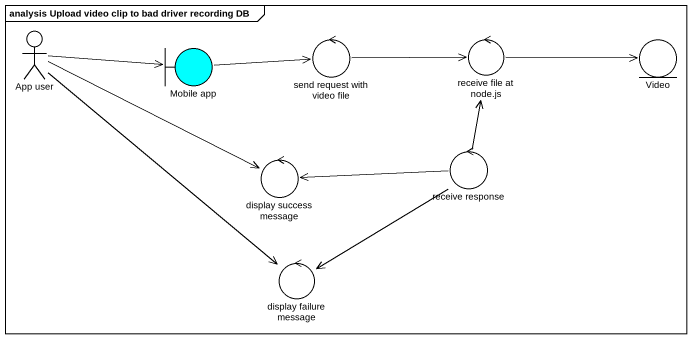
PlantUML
@startuml
mainframe analysis Upload video clip to bad driver recording DB
actor "App user" as App_user
boundary "Mobile app" as Mobile_app #00FFFF
control "send request with video file" as send_request_with_video_file
control "receive file at node.js" as receive_file_at_node_js
entity Video
control "display success message" as display_success_message
control "receive response" as receive_response
control "display failure message" as display_failure_message
App_user -right-> Mobile_app
App_user -right-> display_success_message
App_user --> display_failure_message
Mobile_app -right-> send_request_with_video_file
send_request_with_video_file -right-> receive_file_at_node_js
receive_file_at_node_js -right-> Video
receive_response -up-> receive_file_at_node_js
receive_response -left-> display_success_message
receive_response --> display_failure_message
@enduml
